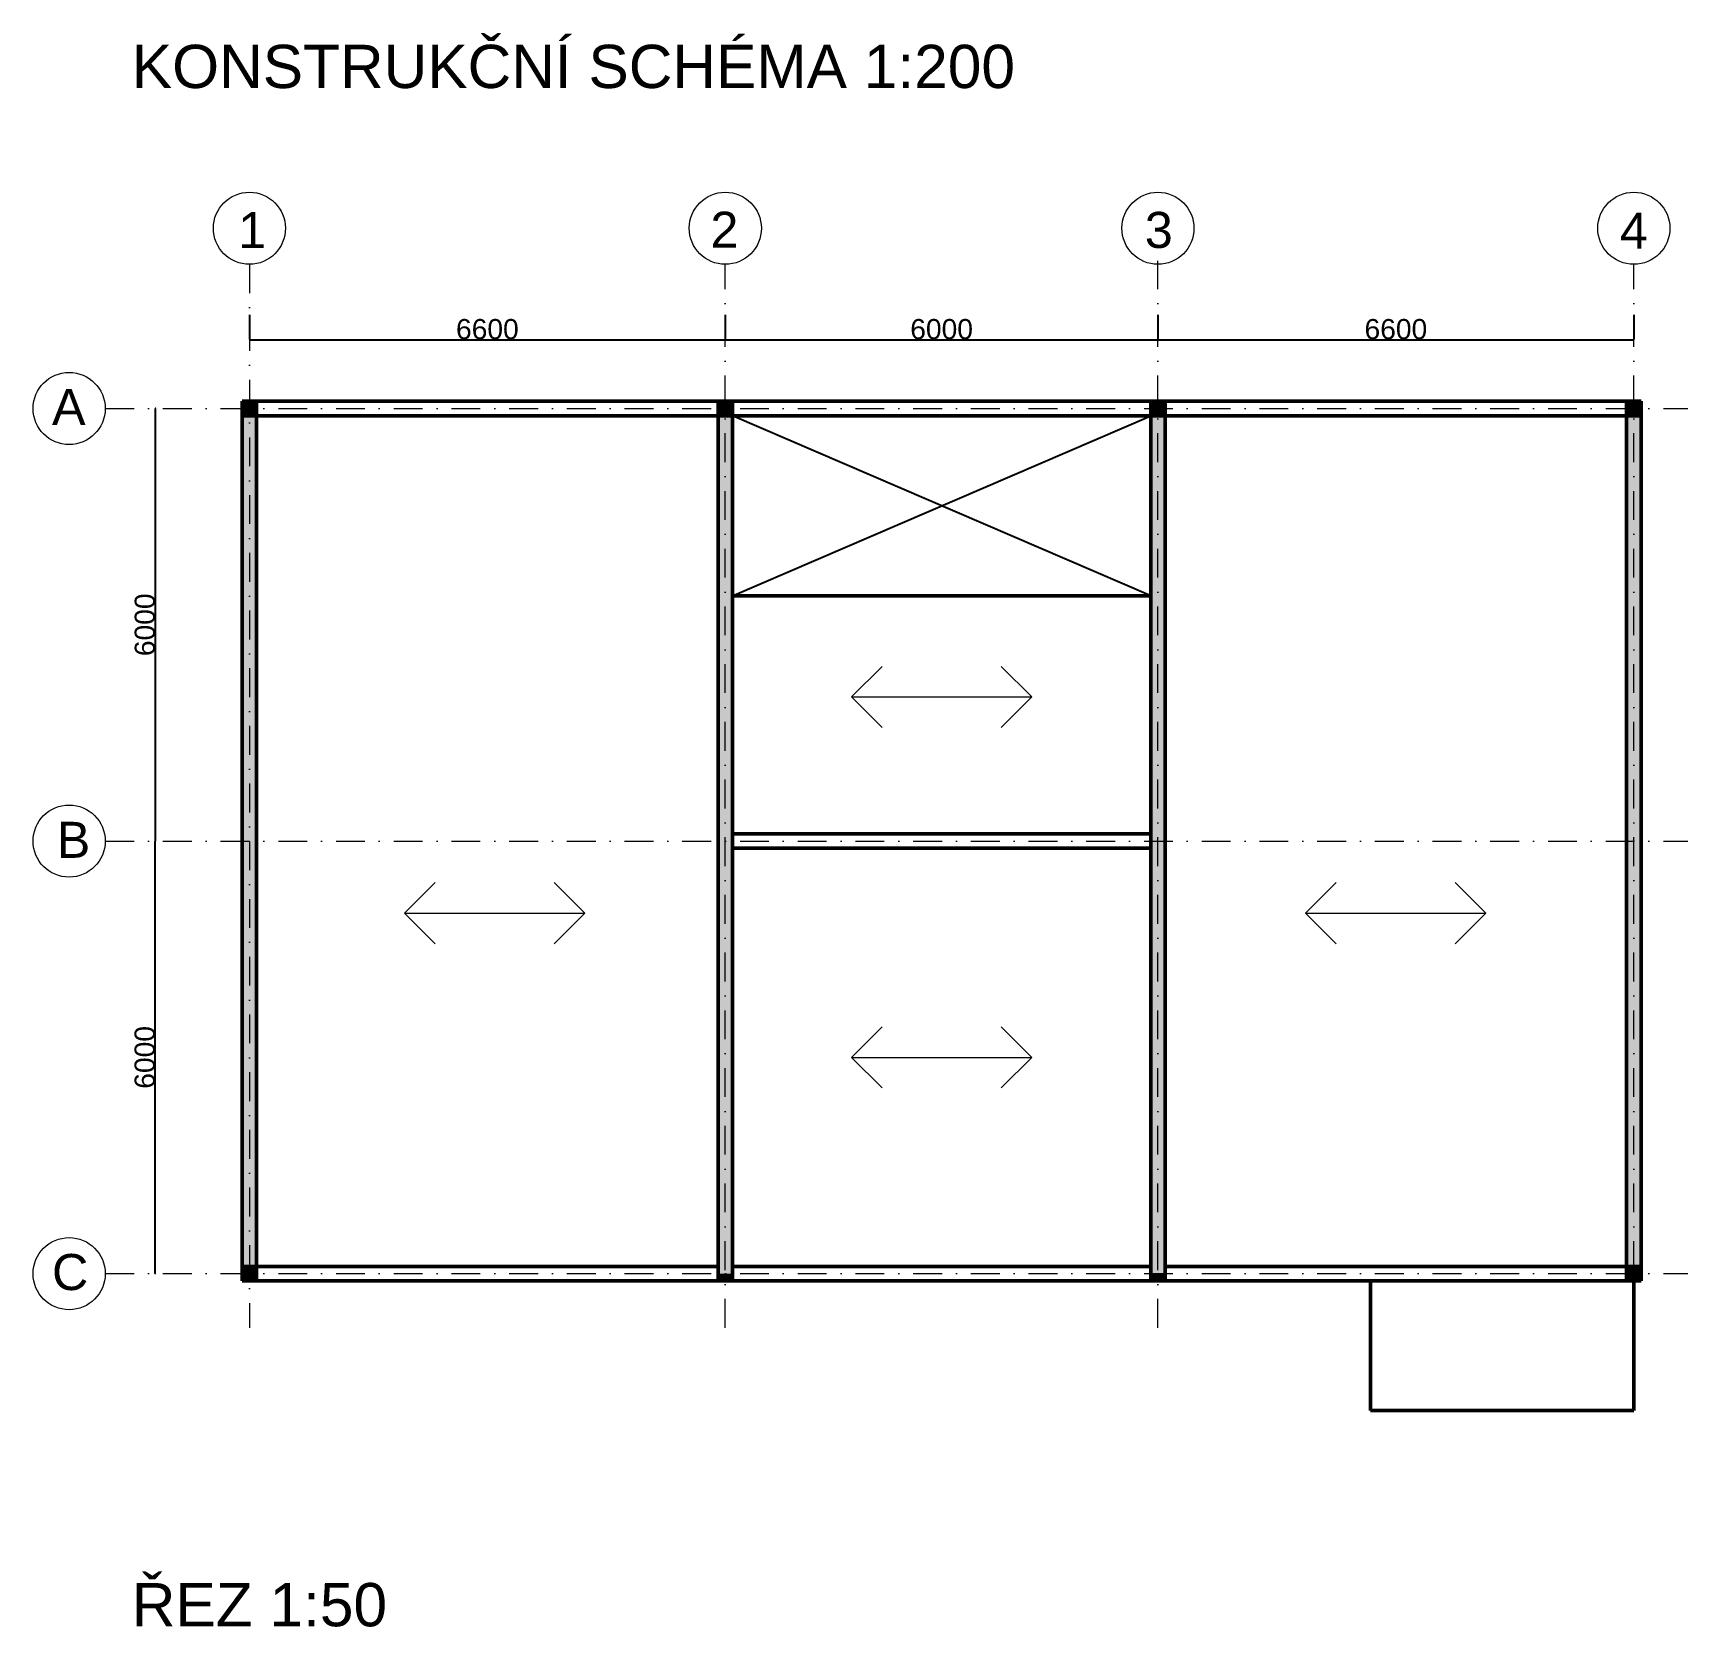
# Model space of a CAD drawing. Header units: millimetres. Extents: x 1927 to 17854, y -4617 to 6533.
# Drawn here: x 2191 to 7929, y 801 to 6328 of the extents above; entities that cross this region are included whole.
import ezdxf

# ---------------------------------------------------------------- set-up
doc = ezdxf.new("R2010")
doc.units = ezdxf.units.MM
doc.header["$LTSCALE"] = 200
doc.linetypes.add('DASHDOT', pattern=[1, 0.5, -0.25, 0, -0.25])
for name, color, linetype, lineweight in [('00 kóty', 7, 'Continuous', 13), ('00 popis', 7, 'Continuous', 13), ('00 zdivo', 7, 'Continuous', 50), ('01 tenká čerchovaná', 7, 'DASHDOT', 13), ('01 tlustá plná', 7, 'Continuous', 25), ('01 velmi tlustá plná', 7, 'Continuous', 50)]:
    doc.layers.add(name, color=color, linetype=linetype, lineweight=lineweight)
doc.styles.add('kota na stupne', font='arial.ttf', dxfattribs={"height": 70})
doc.styles.add('KOTY', font='arial.ttf', dxfattribs={"height": 400})
doc.styles.add('osy', font='arial.ttf', dxfattribs={"height": 500})
doc.styles.add('style1', font='arial.ttf', dxfattribs={"height": 150})
doc.dimstyles.new('MOJE', dxfattribs={"dimtxt": 400, "dimasz": 2.5, "dimexe": 1.25, "dimexo": 300, "dimtad": 1, "dimtxsty": 'KOTY', "dimblk": 'ARCHTICK', "dimcen": 2.5, "dimadec": 0, "dimazin": 0, "dimtfac": 1, "dimtmove": 0, "dimatfit": 3, "dimfxl": 1, "dimarcsym": 0})

# ---------------------------------------------------------------- blocks, each defined once
blk = doc.blocks.new('_ArchTick')
at = {"color": 0, "linetype": 'ByBlock', "const_width": 0.15}
blk.add_lwpolyline([(-0.5, -0.5), (0.5, 0.5)], dxfattribs=at)
blk = doc.blocks.new('*D22')
at = {"layer": '00 kóty', "color": 0, "lineweight": -2, "transparency": 16777216}
for p, q in [((2616.5, 3526.1), (2614, 3526.1)), ((2615.3, 2026.1), (2615.3, 3526.1)), ((2616.5, 2026.1), (2614, 2026.1))]:
    blk.add_line(p, q, dxfattribs=at)
at = {"layer": 'Defpoints', "color": 0, "transparency": 16777216}
for p in [(2615.3, 3526.1), (2916.5, 3526.1), (2916.5, 2026.1)]:
    blk.add_point(p, dxfattribs=at)
at = {"layer": '00 kóty', "color": 0, "lineweight": -2, "transparency": 16777216, "xscale": 2.5, "yscale": 2.5, "zscale": 2.5}
for p, rotation in [((2615.3, 3526.1), 90), ((2615.3, 2026.1), 270)]:
    blk.add_blockref('_ArchTick', p, dxfattribs=dict(at, rotation=rotation))
at = {"layer": '00 kóty', "color": 0, "transparency": 16777216, "insert": (2578.9, 2776.1), "char_height": 70, "attachment_point": 5, "rotation": 90, "style": 'kota na stupne'}
blk.add_mtext('6000', dxfattribs=at)
blk = doc.blocks.new('*D23')
at = {"layer": '00 kóty', "color": 0, "lineweight": -2, "transparency": 16777216}
for p, q in [((2616.5, 5026.1), (2614.4, 5026.1)), ((2615.6, 3526.1), (2615.6, 5026.1)), ((2616.5, 3526.1), (2614.4, 3526.1))]:
    blk.add_line(p, q, dxfattribs=at)
at = {"layer": 'Defpoints', "color": 0, "transparency": 16777216}
for p in [(2615.6, 5026.1), (2916.5, 5026.1), (2916.5, 3526.1)]:
    blk.add_point(p, dxfattribs=at)
at = {"layer": '00 kóty', "color": 0, "lineweight": -2, "transparency": 16777216, "xscale": 2.5, "yscale": 2.5, "zscale": 2.5}
for p, rotation in [((2615.6, 5026.1), 90), ((2615.6, 3526.1), 270)]:
    blk.add_blockref('_ArchTick', p, dxfattribs=dict(at, rotation=rotation))
at = {"layer": '00 kóty', "color": 0, "transparency": 16777216, "insert": (2579.2, 4276.1), "char_height": 70, "attachment_point": 5, "rotation": 90, "style": 'kota na stupne'}
blk.add_mtext('6000', dxfattribs=at)
blk = doc.blocks.new('*D19')
at = {"layer": '00 kóty', "color": 0, "lineweight": -2, "transparency": 16777216}
for p, q in [((2941.5, 5351.1), (2941.5, 5265.7)), ((4591.5, 5351.1), (4591.5, 5265.7)), ((2941.5, 5264.5), (4591.5, 5264.5))]:
    blk.add_line(p, q, dxfattribs=at)
at = {"layer": 'Defpoints', "color": 0, "transparency": 16777216}
for p in [(4591.5, 5264.5), (2941.5, 5051.1), (4591.5, 5051.1)]:
    blk.add_point(p, dxfattribs=at)
at = {"layer": '00 kóty', "color": 0, "lineweight": -2, "transparency": 16777216, "xscale": 2.5, "yscale": 2.5, "zscale": 2.5, "rotation": 180}
blk.add_blockref('_ArchTick', (2941.5, 5264.5), dxfattribs=at)
at = {"layer": '00 kóty', "color": 0, "lineweight": -2, "transparency": 16777216, "xscale": 2.5, "yscale": 2.5, "zscale": 2.5}
blk.add_blockref('_ArchTick', (4591.5, 5264.5), dxfattribs=at)
at = {"layer": '00 kóty', "color": 0, "transparency": 16777216, "insert": (3766.5, 5300.9), "char_height": 70, "attachment_point": 5, "style": 'kota na stupne'}
blk.add_mtext('6600', dxfattribs=at)
blk = doc.blocks.new('*D20')
at = {"layer": '00 kóty', "color": 0, "lineweight": -2, "transparency": 16777216}
for p, q in [((4591.5, 5351.1), (4591.5, 5265.7)), ((6091.5, 5351.1), (6091.5, 5265.7)), ((4591.5, 5264.5), (6091.5, 5264.5))]:
    blk.add_line(p, q, dxfattribs=at)
at = {"layer": 'Defpoints', "color": 0, "transparency": 16777216}
for p in [(6091.5, 5264.5), (4591.5, 5051.1), (6091.5, 5051.1)]:
    blk.add_point(p, dxfattribs=at)
at = {"layer": '00 kóty', "color": 0, "lineweight": -2, "transparency": 16777216, "xscale": 2.5, "yscale": 2.5, "zscale": 2.5, "rotation": 180}
blk.add_blockref('_ArchTick', (4591.5, 5264.5), dxfattribs=at)
at = {"layer": '00 kóty', "color": 0, "lineweight": -2, "transparency": 16777216, "xscale": 2.5, "yscale": 2.5, "zscale": 2.5}
blk.add_blockref('_ArchTick', (6091.5, 5264.5), dxfattribs=at)
at = {"layer": '00 kóty', "color": 0, "transparency": 16777216, "insert": (5341.5, 5300.9), "char_height": 70, "attachment_point": 5, "style": 'kota na stupne'}
blk.add_mtext('6000', dxfattribs=at)
blk = doc.blocks.new('*D21')
at = {"layer": '00 kóty', "color": 0, "lineweight": -2, "transparency": 16777216}
for p, q in [((6091.5, 5351.1), (6091.5, 5265.7)), ((7741.5, 5351.1), (7741.5, 5265.7)), ((6091.5, 5264.5), (7741.5, 5264.5))]:
    blk.add_line(p, q, dxfattribs=at)
at = {"layer": 'Defpoints', "color": 0, "transparency": 16777216}
for p in [(7741.5, 5264.5), (6091.5, 5051.1), (7741.5, 5051.1)]:
    blk.add_point(p, dxfattribs=at)
at = {"layer": '00 kóty', "color": 0, "lineweight": -2, "transparency": 16777216, "xscale": 2.5, "yscale": 2.5, "zscale": 2.5, "rotation": 180}
blk.add_blockref('_ArchTick', (6091.5, 5264.5), dxfattribs=at)
at = {"layer": '00 kóty', "color": 0, "lineweight": -2, "transparency": 16777216, "xscale": 2.5, "yscale": 2.5, "zscale": 2.5}
blk.add_blockref('_ArchTick', (7741.5, 5264.5), dxfattribs=at)
at = {"layer": '00 kóty', "color": 0, "transparency": 16777216, "insert": (6916.5, 5300.9), "char_height": 70, "attachment_point": 5, "style": 'kota na stupne'}
blk.add_mtext('6600', dxfattribs=at)

msp = doc.modelspace()

# ---------------------------------------------------------------- hatches: boundary and pattern name
at = {"layer": '01 velmi tlustá plná', "true_color": 0x000000}
for points in [[(2941.5, 5051.088), (2916.5, 5051.088), (2916.5, 5001.088), (2941.5, 5001.088)], [(2966.5, 5051.088), (2941.5, 5051.088), (2941.5, 5001.088), (2966.5, 5001.088)], [(4591.5, 5051.088), (4566.5, 5051.088), (4566.5, 5001.088), (4591.5, 5001.088)], [(4616.5, 5051.088), (4591.5, 5051.088), (4591.5, 5001.088), (4616.5, 5001.088)], [(6091.5, 5051.088), (6066.5, 5051.088), (6066.5, 5001.088), (6091.5, 5001.088)], [(6116.5, 5051.088), (6091.5, 5051.088), (6091.5, 5001.088), (6116.5, 5001.088)], [(7741.5, 5051.088), (7716.5, 5051.088), (7716.5, 5001.088), (7741.5, 5001.088)], [(7741.5, 5001.088), (7766.5, 5001.088), (7766.5, 5051.088), (7741.5, 5051.088)], [(2941.5, 5001.088), (2916.5, 5001.088), (2916.5, 3526.088), (2941.5, 3526.088)], [(2966.5, 5001.088), (2941.5, 5001.088), (2941.5, 3526.088), (2966.5, 3526.088)], [(4591.5, 5001.088), (4566.5, 5001.088), (4566.5, 3526.088), (4591.5, 3526.088)], [(4616.5, 5001.088), (4591.5, 5001.088), (4591.5, 3526.088), (4616.5, 3526.088)], [(6066.5, 3526.088), (6091.5, 3526.088), (6091.5, 5001.088), (6066.5, 5001.088)], [(6091.5, 3526.088), (6116.5, 3526.088), (6116.5, 5001.088), (6091.5, 5001.088)], [(7741.5, 5001.088), (7716.5, 5001.088), (7716.5, 3526.088), (7741.5, 3526.088)], [(7766.5, 5001.088), (7741.5, 5001.088), (7741.5, 3526.088), (7766.5, 3526.088)], [(2941.5, 3526.088), (2916.5, 3526.088), (2916.5, 2051.088), (2941.5, 2051.088)], [(2966.5, 3526.088), (2941.5, 3526.088), (2941.5, 2051.088), (2966.5, 2051.088)], [(4566.5, 3051.088), (4566.5, 2026.088), (4591.5, 2026.088), (4591.5, 3526.088), (4566.5, 3526.088)], [(4616.5, 3501.088), (4616.5, 3526.088), (4591.5, 3526.088), (4591.5, 2026.088), (4616.5, 2026.088), (4616.5, 3001.088), (4616.5, 3051.088)], [(6091.5, 3526.088), (6066.5, 3526.088), (6066.5, 3501.088), (6066.5, 2051.088), (6066.5, 2026.088), (6091.5, 2026.088)], [(6116.5, 3526.088), (6091.5, 3526.088), (6091.5, 2026.088), (6116.5, 2026.088)], [(7741.5, 3526.088), (7716.5, 3526.088), (7716.5, 2051.088), (7741.5, 2051.088)], [(7766.5, 3526.088), (7741.5, 3526.088), (7741.5, 2051.088), (7766.5, 2051.088)], [(2941.5, 2051.088), (2916.5, 2051.088), (2916.5, 2026.088), (2941.5, 2026.088)], [(2941.5, 2026.088), (2916.5, 2026.088), (2916.5, 2001.088), (2941.5, 2001.088)], [(2966.5, 2051.088), (2941.5, 2051.088), (2941.5, 2026.088), (2966.5, 2026.088)], [(2941.5, 2001.088), (2966.5, 2001.088), (2966.5, 2026.088), (2941.5, 2026.088)], [(4591.5, 2026.088), (4566.5, 2026.088), (4566.5, 2001.088), (4591.5, 2001.088)], [(4616.5, 2026.088), (4591.5, 2026.088), (4591.5, 2001.088), (4616.5, 2001.088)], [(6091.5, 2026.088), (6066.5, 2026.088), (6066.5, 2001.088), (6091.5, 2001.088)], [(6116.5, 2026.088), (6091.5, 2026.088), (6091.5, 2001.088), (6116.5, 2001.088)], [(7741.5, 2051.088), (7716.5, 2051.088), (7716.5, 2026.088), (7741.5, 2026.088)], [(7741.5, 2026.088), (7716.5, 2026.088), (7716.5, 2001.088), (7741.5, 2001.088)], [(7766.5, 2051.088), (7741.5, 2051.088), (7741.5, 2026.088), (7766.5, 2026.088)], [(7766.5, 2026.088), (7741.5, 2026.088), (7741.5, 2001.088), (7766.5, 2001.088)]]:
    msp.add_hatch(color=18, dxfattribs=at).paths.add_polyline_path(points)

# ---------------------------------------------------------------- linework, layer by layer
at = {"layer": '00 popis'}
for p, q in [((2966.5, 5001.088), (3791.5, 5001.088)), ((5029, 4025.776), (5135.066, 4131.842)), ((5654, 4025.776), (5547.934, 4131.842)), ((5029, 4025.776), (5654, 4025.776)), ((5029, 4025.776), (5135.066, 3919.71)), ((5654, 4025.776), (5547.934, 3919.71)), ((3479, 3276.088), (3585.066, 3382.154)), ((4104, 3276.088), (3997.934, 3382.154)), ((6603.687, 3276.088), (6709.753, 3382.154)), ((7228.687, 3276.088), (7122.621, 3382.154)), ((3479, 3276.088), (4104, 3276.088)), ((3479, 3276.088), (3585.066, 3170.022)), ((4104, 3276.088), (3997.934, 3170.022)), ((6603.687, 3276.088), (7228.687, 3276.088)), ((6603.687, 3276.088), (6709.753, 3170.022)), ((7228.687, 3276.088), (7122.621, 3170.022)), ((5029, 2776.088), (5135.066, 2882.154)), ((5654, 2776.088), (5547.934, 2882.154)), ((5029, 2776.088), (5654, 2776.088)), ((5029, 2776.088), (5135.066, 2670.022)), ((5654, 2776.088), (5547.934, 2670.022))]:
    msp.add_line(p, q, dxfattribs=at)
for centre in [(2941.5, 5651.088), (4591.5, 5651.088), (6091.5, 5651.088), (7741.5, 5651.088), (2316.5, 5026.088), (2316.5, 3526.088), (2316.5, 2026.088)]:
    msp.add_circle(centre, 125, dxfattribs=at)
at = {"layer": '00 zdivo'}
for p, q in [((6829, 1551.088), (6829, 2001.088)), ((7741.5, 2001.088), (7741.5, 1551.088)), ((7741.5, 1551.088), (6829, 1551.088))]:
    msp.add_line(p, q, dxfattribs=at)
at = {"layer": '01 tenká čerchovaná'}
for p, q in [((2941.5, 5526.088), (2941.5, 1838.588)), ((4591.5, 1838.588), (4591.5, 5526.088)), ((6091.5, 1838.588), (6091.5, 5538.468)), ((7741.5, 1838.588), (7741.5, 5526.088)), ((2441.5, 5026.088), (7929, 5026.088)), ((2441.5, 3526.088), (7929, 3526.088)), ((2441.5, 2026.088), (7929, 2026.088))]:
    msp.add_line(p, q, dxfattribs=at)
at = {"layer": '01 tlustá plná'}
for p, q in [((4616.5, 4376.088), (6066.5, 5001.088)), ((6066.5, 4376.088), (4616.5, 5001.088))]:
    msp.add_line(p, q, dxfattribs=at)
at = {"layer": '01 velmi tlustá plná'}
for p, q in [((2916.5, 5051.088), (2916.5, 2001.088)), ((2916.5, 5051.088), (7766.5, 5051.088)), ((2966.5, 5051.088), (2966.5, 3951.088)), ((4566.5, 3051.088), (4566.5, 5051.088)), ((4616.5, 3501.088), (4616.5, 5051.088)), ((6066.5, 3501.088), (6066.5, 5051.088)), ((6116.5, 4126.088), (6116.5, 5051.088)), ((7716.5, 3526.088), (7716.5, 5051.088)), ((7766.5, 2001.088), (7766.5, 5051.088)), ((7766.5, 5001.088), (2916.5, 5001.088)), ((2966.5, 5001.088), (2966.5, 2001.088)), ((6116.5, 3051.088), (6116.5, 5001.088)), ((4616.5, 4376.088), (6066.5, 4376.088)), ((7716.5, 3401.088), (7716.5, 3901.088)), ((4566.5, 2001.088), (4566.5, 3526.088)), ((4616.5, 3551.088), (6066.5, 3551.088)), ((4616.5, 3051.088), (4616.5, 3501.088)), ((4616.5, 3501.088), (6066.5, 3501.088)), ((6066.5, 2051.088), (6066.5, 3501.088)), ((6116.5, 2001.088), (6116.5, 3526.088)), ((7716.5, 2001.088), (7716.5, 3526.088)), ((7716.5, 3051.088), (7716.5, 3526.088)), ((4616.5, 3051.088), (4616.5, 3001.088)), ((4616.5, 2001.088), (4616.5, 3001.088)), ((6066.5, 2001.088), (6066.5, 2651.088)), ((2916.5, 2051.088), (4566.5, 2051.088)), ((2966.5, 2051.088), (3141.5, 2051.088)), ((3491.5, 2051.088), (3666.5, 2051.088)), ((3716.5, 2051.088), (3891.5, 2051.088)), ((4616.5, 2051.088), (5441.5, 2051.088)), ((4616.5, 2051.088), (6066.5, 2051.088)), ((6116.5, 2051.088), (6966.5, 2051.088)), ((6966.5, 2051.088), (7766.5, 2051.088)), ((2916.5, 2001.088), (3141.5, 2001.088)), ((2941.5, 2001.088), (7766.5, 2001.088)), ((3491.5, 2001.088), (3891.5, 2001.088))]:
    msp.add_line(p, q, dxfattribs=at)

# ---------------------------------------------------------------- texts
at = {"layer": '00 popis', "attachment_point": 1}
for s, width, gutter_width, heights, insert, char_height, style in [('KONSTRUKČNÍ SCHÉMA 1:200', 6210.84298, 2000, [361.136], (2533.797, 6287.324), 150, 'style1'), ('1', 75, 375, [0], (2902.817, 5707.172), 125, 'osy'), ('2', 75, 375, [0], (4539.722, 5708.553), 125, 'osy'), ('3', 75, 375, [0], (6045.926, 5707.863), 125, 'osy'), ('4', 75, 375, [0], (7692.658, 5705.564), 125, 'osy'), ('A', 75, 375, [0], (2256.984, 5094.217), 125, 'osy'), ('B', 75, 375, [0], (2273.37, 3592.882), 125, 'osy'), ('C', 75, 375, [0], (2256.984, 2094.217), 125, 'osy'), ('ŘEZ 1:50', 2371.66877, 2000, [789.992], (2533.797, 953.262), 150, 'style1')]:
    msp.add_mtext_dynamic_manual_height_columns(s, width=width, gutter_width=gutter_width, heights=heights, dxfattribs=dict(at, insert=insert, char_height=char_height, style=style))

# ---------------------------------------------------------------- dimensions: what is measured, and where the dimension line sits
at = {"layer": '00 kóty'}
for base, p1, p2, text, override, picture, middle in [((4591.5, 5264.488), (2941.5, 5051.088), (4591.5, 5051.088), '6600', {"dimtxsty": 'kota na stupne'}, '*D19', (3766.5, 5300.853)), ((6091.5, 5264.488), (4591.5, 5051.088), (6091.5, 5051.088), '6000', {"dimtxsty": 'kota na stupne', "dimtmove": 1}, '*D20', (5341.5, 5300.853)), ((7741.5, 5264.488), (6091.5, 5051.088), (7741.5, 5051.088), '6600', {"dimtxsty": 'kota na stupne', "dimtmove": 1}, '*D21', (6916.5, 5300.853))]:
    dim = msp.add_linear_dim(base=base, p1=p1, p2=p2, text=text, dimstyle='MOJE', override=override, dxfattribs=at)
    dim.commit()
    dim.dimension.update_dxf_attribs({"geometry": picture, "text_midpoint": middle})
for base, p1, p2, picture, middle in [((2615.61, 5026.088), (2916.5, 3526.088), (2916.5, 5026.088), '*D23', (2579.245, 4276.088)), ((2615.298, 3526.088), (2916.5, 2026.088), (2916.5, 3526.088), '*D22', (2578.933, 2776.088))]:
    dim = msp.add_linear_dim(base=base, p1=p1, p2=p2, angle=90, text='6000', dimstyle='MOJE', override={"dimtxsty": 'kota na stupne'}, dxfattribs=at)
    dim.commit()
    dim.dimension.update_dxf_attribs({"geometry": picture, "text_midpoint": middle})

doc.saveas('drawing.dxf')
